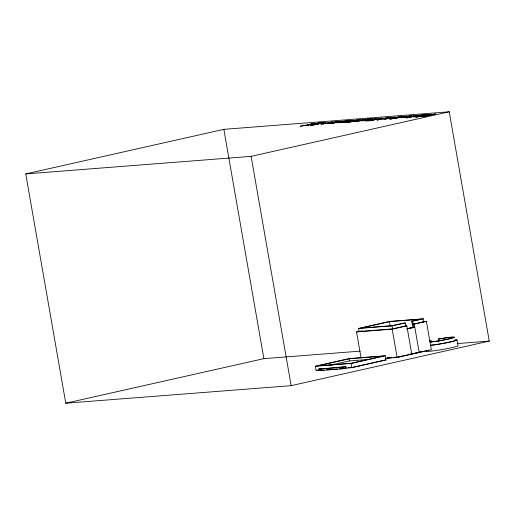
<?xml version="1.0" encoding="UTF-8"?>
<svg xmlns="http://www.w3.org/2000/svg" width="515" height="515" viewBox="0 0 515 515"><rect width="100%" height="100%" fill="white"/><g stroke="black" fill="none" stroke-linecap="round" stroke-linejoin="round"><path stroke-width="0.77" d="M429.806 340.885L431.01 340.743L431.267 342.198M25.75 173.909L223.851 129.342L449.228 111.794L489.25 341.091L291.149 385.658L65.772 403.206L25.75 173.909L251.127 156.354L449.228 111.794M324.701 123.606L323.227 123.941L332.767 121.939L321.032 124.134L324.772 123.523M407.365 328.918L414.794 327.244L412.805 327.405L411.736 321.283L421.173 319.158L389.482 321.624L360.7 328.1L392.391 325.635L405.208 322.879L405.743 325.944L392.591 328.898L359.09 331.512L358.556 328.448L389.816 321.418L423.317 318.811L423.851 321.869L413.172 324.27M361.047 357.88L356.522 331.93L358.852 331.402M359.876 331.332L362.219 330.804M358.556 328.448L392.057 325.841L405.208 322.879M411.736 321.283L423.317 318.811M356.522 331.93L392.192 329.149L406.831 325.86L411.775 354.166L409.779 354.32L422.294 351.507M412.27 324.341L426.426 321.45L431.364 349.756L397.136 357.455L385.239 358.382M65.772 403.206L263.873 358.646L360.12 351.146M406.863 328.737L412.805 327.405M407.024 328.834L413.706 327.334L412.637 321.212M318.65 369.113L322.339 368.412L318.65 369.113L318.914 370.639L321.701 370.015L316.088 370.452L315.354 366.242L349.582 358.543L385.259 355.762L385.993 359.972L351.764 367.671L345.243 368.18M349.254 358.749L317.498 365.895L351.359 363.255L383.115 356.116L349.254 358.749L349.653 361.047M329.24 365.425L349.119 360.957L369.48 359.367M320.459 368.972L345.88 366.577L346.151 368.109L343.363 368.734L320.729 370.497L320.459 368.972L343.093 367.208L345.88 366.577M316.088 370.452L317.646 370.098M315.354 366.242L351.03 363.468L385.259 355.762M318.914 370.639L321.914 370.098M320.729 370.497L324.296 370.04M398.61 356.831L401.591 356.161M398.307 357.037L418.116 352.575L417.208 352.646M418.875 352.408L428.789 350.174M352.872 367.292L383.849 360.32L382.272 360.442M333.25 122.699L336.662 121.849L328.808 123.259L333.649 122.757L338.336 121.559L332.703 122.203L327.147 123.581L332.593 122.956M389.694 118.302L393.106 117.452L385.226 118.92L390.093 118.36L394.78 117.163L389.147 117.806L383.591 119.184L389.037 118.559M438.69 341.361L438.291 339.07L439.192 338.896A14.188 0.966 -9.9 0 1 453.664 337.724A14.188 0.966 -9.9 0 1 429.974 342.102M438.291 339.07L439.359 338.973A12.618 0.856 -9.9 0 1 452.073 337.982A12.618 0.856 -9.9 0 1 430.662 341.863M350.792 120.613L347.432 121.244L354.236 120.33L348.501 121.72L343.164 122.319L345.803 121.759C340.936 123.207 357.912 119.718 351.333 120.658M422.461 321.759L426.426 321.45M422.255 321.991L423.851 321.869M404.842 326.014L406.831 325.86M457.166 343.589L489.25 341.091M387.563 357.803L389.147 357.68M393.904 357.307L396.28 357.12M387.164 358.015L391.947 357.642M394.342 357.455L397.535 357.21M384.39 360.101L385.993 359.972M344.22 368.077L345.797 367.955M348.159 367.774L352.093 367.465M339.964 368.592L341.471 368.476M326.619 369.86L331.28 369.493M332.832 369.377L337.486 369.01M339.816 368.83L343.698 368.528M456.979 339.842L457.977 345.552A16.074 1.094 -9.9 0 1 441.87 349.582A16.074 1.094 -9.9 0 1 426.587 350.953M438.651 339.108L439.038 341.291M414.26 324.186L419.197 352.492M392.057 325.841L392.591 328.898M392.192 329.149L397.136 357.455M389.482 321.624L390.306 326.336M351.03 363.468L351.764 367.671M343.093 367.208L343.363 368.734M319.558 369.043L319.821 370.568M251.127 156.354L291.149 385.658M223.851 129.342L263.873 358.646M455.138 340.177A14.188 0.966 -9.9 0 1 446.711 342.649A14.188 0.966 -9.9 0 1 430.514 345.185M429.806 341.078A12.618 0.856 -9.9 0 1 431.01 340.743M454.784 339.771A16.074 1.094 -9.9 0 1 451.668 341.722A16.074 1.094 -9.9 0 1 431.313 345.288M348.726 120.716L338.677 122.538L343.441 121.984L341.896 122.3L336.984 122.815L343.827 121.07L348.726 120.716M425.094 114.768L415.039 116.59L419.802 116.036L418.264 116.351L413.352 116.866L420.189 115.128L425.094 114.768M374.939 118.695L365.335 120.999L370.6 120.716L382.317 118.083L372.648 119.506L376.626 118.521L374.939 118.695M372.731 118.881L367.105 120.259L361.717 120.832L371.128 119.158L366.023 119.744L367.343 119.486L372.731 118.881M411.91 115.83L406.277 117.208L400.889 117.787L410.301 116.107L405.202 116.693L406.522 116.435L411.91 115.83M400.818 116.667L402.608 116.499L389.829 119.222L394.084 118.27L390.074 118.675L391.715 118.147L400.818 116.667M310.384 125.209L315.483 124.727L318.322 124.147L312.161 124.952L325.892 122.473L320.163 122.924L318.804 123.227L323.369 122.873L310.384 125.209M355.015 121.328L358.91 121.154L370.813 118.476L355.015 121.328M364.311 119.673L356.638 121.128L364.311 119.673M399.479 116.944L391.864 118.405L399.479 116.944M340.067 121.546L330.559 123.716L341.973 121.244L339.359 121.592L340.067 121.546M386.546 117.929L377.038 120.098L388.452 117.626L385.838 117.974L386.546 117.929M346.975 121.025L341.181 121.926L346.975 121.025M423.336 115.077L417.543 115.978L423.336 115.077M363.551 120.491L368.212 119.905L363.551 120.491M402.724 117.439L407.391 116.854L402.724 117.439M367.414 120.632L370.806 120.497L374.811 119.596L367.414 120.632M310.307 124.572L307.468 125.634L306.019 125.744L308.311 124.907L300.277 126.194L308.865 124.682L311.852 123.568L313.294 123.458L310.79 124.36L319.377 122.982L310.307 124.572M413.963 115.618L411.144 116.622L405.556 117.529L413.223 116.396L406.419 117.929L407.429 117.851L419.146 115.212L412.946 116.326L415.309 115.515L413.963 115.618M429.671 114.658L422.229 116.693L435.606 113.931L424.643 116.236L432.066 114.208L418.592 116.712L428.493 114.485L427.392 114.568L415.676 117.208L429.671 114.658M346.872 122.325L345.243 122.692L347.94 122.242L346.872 122.325M356.959 120.053L348.462 121.965L358.028 119.969L356.959 120.053M359.605 119.847L347.889 122.486L360.655 119.77L359.605 119.847M396.26 118.051L394.741 118.392L406.477 116.197L396.26 118.051"/></g></svg>
